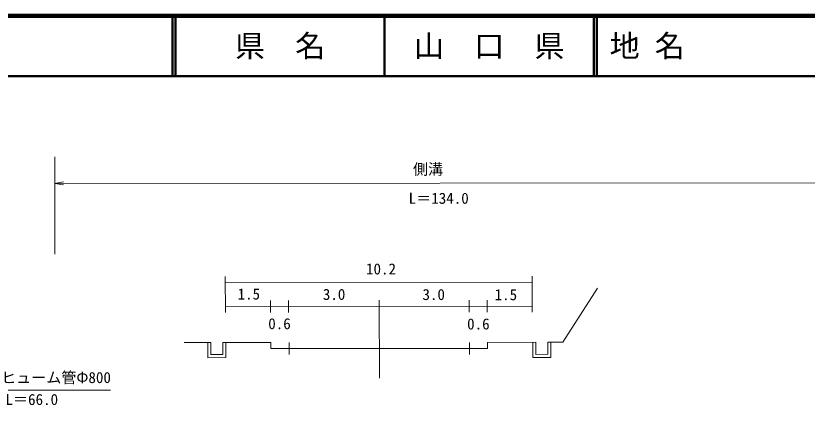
# Model space of a CAD drawing. Units: millimetres, scale not verified. Extents: x 40000 to 680000, y 20000 to 380000.
# Drawn here: x 271718 to 403206, y 315351 to 380000 of the extents above; entities that cross this region are included whole.
import ezdxf
from ezdxf.enums import TextEntityAlignment as Align

# ---------------------------------------------------------------- set-up
doc = ezdxf.new("R2010")
doc.units = ezdxf.units.MM
doc.header["$LTSCALE"] = 1000
for name, color, linetype, lineweight in [('M-STR-HTXT', 7, 'Continuous', 13), ('M-TTL', 7, 'Continuous', 13), ('M-TTL-LINE', 7, 'Continuous', 50), ('M-TTL-TXT', 7, 'Continuous', 13)]:
    doc.layers.add(name, color=color, linetype=linetype, lineweight=lineweight)
doc.styles.add('ＭＳ ゴシック', font='')
doc.styles.get('ＭＳ ゴシック').set_extended_font_data('MS Gothic')

# ---------------------------------------------------------------- blocks, each defined once
blk = doc.blocks.new('open_arrow')
at = {"color": 0, "linetype": 'Continuous', "lineweight": -2}
blk.add_lwpolyline([(7.5, 1.25), (0, 0), (7.5, -1.25)], dxfattribs=at)

msp = doc.modelspace()

# ---------------------------------------------------------------- linework, layer by layer
at = {"layer": 'M-STR-HTXT'}
for p, q in [((306534, 330727), (306528, 336727)), ((357534, 330776), (357528, 336776)), ((357529, 335776), (306529, 335727)), ((362615, 325795), (368354, 334789)), ((314032, 332734), (314034, 330734)), ((317032, 332737), (317034, 330737)), ((332121, 319839), (332108, 332765)), ((347032, 332766), (347034, 330766)), ((350032, 332769), (350034, 330769)), ((357533, 331776), (306533, 331727)), ((303615, 325737), (299691, 325734)), ((303615, 325737), (304115, 325738)), ((303618, 323237), (303615, 325737)), ((304115, 325738), (304117, 323738)), ((314115, 325748), (306115, 325740)), ((306117, 323740), (306115, 325740)), ((306615, 325740), (306618, 323240)), ((314116, 324748), (314115, 325748)), ((350116, 324783), (314116, 324748)), ((317115, 325751), (317117, 323751)), ((347115, 325780), (347117, 323780)), ((358115, 325791), (350115, 325783)), ((350116, 324783), (350115, 325783)), ((357615, 325790), (357618, 323290)), ((358117, 323791), (358115, 325791)), ((360615, 325793), (360115, 325793)), ((360115, 325793), (360117, 323793)), ((360615, 325793), (362615, 325795)), ((360618, 323293), (360615, 325793)), ((304117, 323738), (306117, 323740)), ((360117, 323793), (358117, 323791)), ((306618, 323240), (303618, 323237)), ((357618, 323290), (360618, 323293))]:
    msp.add_line(p, q, dxfattribs=at)
at = {"layer": 'M-TTL', "color": 2, "lineweight": 140}
msp.add_line((680000, 380000), (40000, 380000), dxfattribs=at)
at = {"layer": 'M-TTL-LINE'}
for p, q in [((297750, 380000), (297750, 370000)), ((298250, 380000), (298250, 370000)), ((333000, 380000), (333000, 370000)), ((367750, 380000), (367750, 370000)), ((368250, 380000), (368250, 370000)), ((40000, 370000), (680000, 370000))]:
    msp.add_line(p, q, dxfattribs=at)
at = {"layer": 'M-TTL-TXT'}
for p, q in [((278198, 356566), (278214, 340443)), ((278202, 352169), (412836, 352300)), ((269165, 317833), (287446, 317851))]:
    msp.add_line(p, q, dxfattribs=at)

# ---------------------------------------------------------------- block references
at = {"layer": 'M-TTL-TXT', "xscale": 193, "yscale": 193, "rotation": 0.1}
msp.add_blockref('open_arrow', (278202, 352169), dxfattribs=at)

# ---------------------------------------------------------------- texts
at = {"layer": 'M-STR-HTXT', "style": 'ＭＳ ゴシック'}
for s, p in [('10.2', (329906, 336506)), ('1.5', (308557, 332345)), ('3.0', (322731, 332279)), ('3.0', (339282, 332259)), ('1.5', (351275, 332227)), ('0.6', (313658, 327412)), ('0.6', (346705, 327365))]:
    msp.add_text(s, height=1833, rotation=0.056, dxfattribs=at).set_placement(p, align=Align.BOTTOM_LEFT)
at = {"layer": 'M-TTL-TXT', "style": 'ＭＳ ゴシック'}
for s, p in [('県\u3000名', (315625, 375000)), ('山\u3000口\u3000県', (350375, 375000))]:
    msp.add_text(s, height=3666, dxfattribs=at).set_placement(p, align=Align.MIDDLE_CENTER)
msp.add_text('地 名', height=3666, dxfattribs=at).set_placement((370380, 375000), align=Align.MIDDLE_LEFT)
for s, p in [('側溝', (337709, 353076)), ('L＝134.0', (336994, 348235)), ('ヒューム管Φ800', (269277, 318456)), ('L＝66.0', (270005, 314827))]:
    msp.add_text(s, height=1833, rotation=0.056, dxfattribs=at).set_placement(p, align=Align.BOTTOM_LEFT)

doc.saveas('drawing.dxf')
